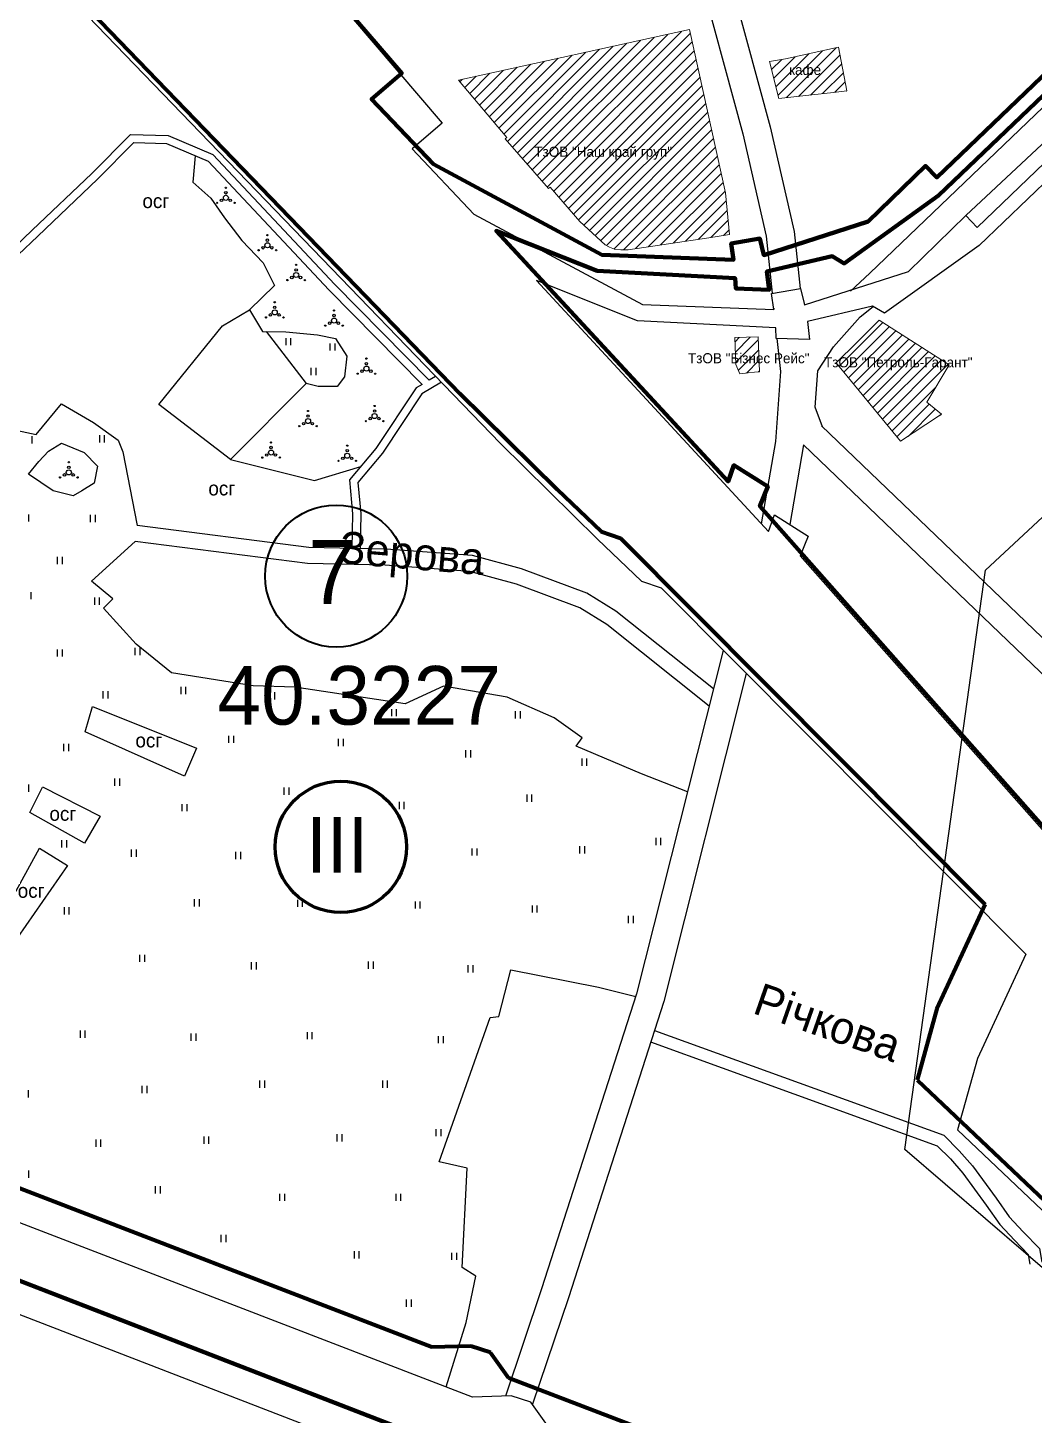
# Model space of a CAD drawing. Header units: millimetres. Extents: x 1378883 to 1389513, y 5662980 to 5673292.
# Drawn here: x 1383360 to 1383859, y 5669021 to 5669708 of the extents above; entities that cross this region are included whole.
import ezdxf
from ezdxf.enums import TextEntityAlignment as Align

# ---------------------------------------------------------------- set-up
doc = ezdxf.new("R2010")
doc.units = ezdxf.units.MM
doc.layers.add('_5Інше', color=252, linetype='Continuous', lineweight=25)
for name, color, linetype in [('N-raion', 1, 'Continuous'), ('zona', 3, 'Continuous'), ('вулиці', 7, 'Continuous'), ('ВулНазва', 7, 'Continuous'), ('КартаСкан', 252, 'Continuous'), ('район', 6, 'Continuous')]:
    doc.layers.add(name, color=color, linetype=linetype)
picture_1 = doc.add_image_def('image1.tif', size_in_pixel=(29607, 29619))
pattern_1 = [(45, (2.4066, 2.8008), (-2.6516504294, 2.6516504294), [])]

# ---------------------------------------------------------------- blocks, each defined once
blk = doc.blocks.new('ТуріяВодоох')
at = {"layer": '_5Інше', "color": 140}
blk.add_lwpolyline([(46794, 26148), (46913, 26470), (46854, 26483), (46712, 26500), (46792, 26790), (46939, 26743), (46986, 26762), (47000, 26832), (46966, 26845), (46866, 26931), (46906, 27218), (47118, 27415), (47272, 27533)], dxfattribs=at)
blk = doc.blocks.new('ЛвЗд')
at = {"layer": '_5Інше', "color": 204, "linetype": 'Continuous'}
for points in [[(46321.086, 27642.838), (46667.679, 27279.893)], [(46595.193, 27491.376), (46639.835, 27438.736)], [(46904.693, 27385.476), (46996.861, 27472.85)], [(47002.617, 27468.426), (46905.533, 27376.551)], [(46639.835, 27438.736), (46624.823, 27426.054)], [(46624.823, 27426.054), (46655.207, 27393.55)], [(46655.207, 27393.55), (46738.483, 27348.181)], [(46870.527, 27363.861), (46899.116, 27391.327)], [(46899.116, 27391.327), (46904.693, 27385.476)], [(46905.533, 27376.551), (46858.521, 27343.247)], [(46736.059, 27340.234), (46686.163, 27360.38)], [(46686.163, 27360.38), (46800.394, 27235.502)], [(46818.787, 27347.538), (46870.527, 27363.861)], [(46802.557, 27353.377), (46816.843, 27355.805)], [(46803.698, 27345.344), (46802.557, 27353.377)], [(46816.843, 27355.805), (46818.787, 27347.538)], [(46738.483, 27348.181), (46803.698, 27345.344)], [(46852.59, 27346.781), (46820.251, 27339.406)], [(46858.521, 27343.247), (46852.59, 27346.781)], [(46804.499, 27336.235), (46736.059, 27340.234)], [(46820.251, 27339.406), (46821.265, 27330.416)], [(46804.717, 27331.092), (46804.499, 27336.235)], [(46821.265, 27330.416), (46804.717, 27331.092)], [(46667.679, 27279.893), (46715.612, 27232.099)], [(46800.394, 27235.502), (46803.284, 27243.625)], [(46803.284, 27243.625), (46820, 27233)], [(46715.612, 27232.099), (46737.283, 27211.16)], [(46820, 27233), (46816.039, 27223.269)], [(46816.039, 27223.269), (46962.697, 27055.379)], [(46737.283, 27211.16), (46746.894, 27207.779)], [(46746.894, 27207.779), (46926.561, 27025.244)], [(46651.062, 26807.482), (45900.297, 27101.475)], [(46668.483, 26754.579), (45799.712, 27096.204)], [(46926.561, 27025.244), (46902.323, 26973.748)], [(46902.323, 26973.748), (46892.247, 26938.424)], [(46892.247, 26938.424), (47129.628, 26710.585)], [(46670.351, 26807.92), (46651.062, 26807.482)], [(46680.06, 26804.792), (46670.351, 26807.92)], [(46689, 26792), (46680.06, 26804.792)]]:
    blk.add_lwpolyline(points, dxfattribs=at)

msp = doc.modelspace()

# ---------------------------------------------------------------- hatches: boundary and pattern name
at = {"layer": 'вулиці', "lineweight": -2}
h = msp.add_hatch(dxfattribs=at)
h.set_pattern_fill('ANSI31', color=2, scale=30, style=0)
h.set_pattern_definition(pattern_1)
h.paths.add_polyline_path([(1383573.71, 5669682.19), (1383597.6, 5669653.68), (1383596.85, 5669653.01), (1383618.38, 5669628.42), (1383619.14, 5669629.07), (1383633.86, 5669612.11), (1383646.35, 5669600.6), (1383648.48, 5669599.33), (1383650.94, 5669598.35), (1383654.13, 5669597.99), (1383657.73, 5669598.12), (1383697.71, 5669603.96), (1383708.08, 5669605.68), (1383705.99, 5669626.32), (1383688.22, 5669707.17)])
h.paths.add_polyline_path([(1383597.07, 5669642.36), (1383693.73, 5669642.36), (1383693.73, 5669649.86), (1383597.07, 5669649.86)], flags=25)
h = msp.add_hatch(dxfattribs=at)
h.set_pattern_fill('ANSI31', color=2, scale=30, style=0)
h.set_pattern_definition(pattern_1)
h.paths.add_polyline_path([(1383735.78, 5669692.7), (1383727.84, 5669691.43), (1383732.53, 5669673.06), (1383748.79, 5669674.81), (1383759.5, 5669676.09), (1383766.1, 5669676.77), (1383762.1, 5669698.41)])
h.paths.add_polyline_path([(1383735.47, 5669684.1), (1383755.47, 5669684.1), (1383755.47, 5669689.1), (1383735.47, 5669689.1)], flags=24)
h = msp.add_hatch(dxfattribs=at)
h.set_pattern_fill('ANSI31', color=2, scale=30, style=0)
h.set_pattern_definition(pattern_1)
h.paths.add_polyline_path([(1383782.2, 5669563.3), (1383771.13, 5669552.23), (1383760.95, 5669542.04), (1383792.76, 5669503.21), (1383805.34, 5669511.52), (1383813, 5669516.59), (1383805.78, 5669522.58), (1383816.94, 5669541.02)])
h.paths.add_polyline_path([(1383740.83, 5669537.88), (1383842.5, 5669537.88), (1383842.5, 5669545.38), (1383740.83, 5669545.38)], flags=9)
h = msp.add_hatch(dxfattribs=at)
h.set_pattern_fill('ANSI31', color=2, scale=30, style=0)
h.set_pattern_definition(pattern_1)
h.paths.add_polyline_path([(1383722.18, 5669554.9), (1383710.72, 5669554.58), (1383711.08, 5669541.2), (1383713.06, 5669536.65), (1383717.3, 5669537.08), (1383720.41, 5669537.42), (1383722.83, 5669537.64)])
h.paths.add_polyline_path([(1383674.22, 5669540.78), (1383760.88, 5669540.78), (1383760.88, 5669548.28), (1383674.22, 5669548.28)], flags=9)

# ---------------------------------------------------------------- linework, layer by layer
at = {"layer": 'N-raion', "color": 1, "lineweight": 35}
msp.add_circle((1383513.08, 5669436.44), 35.2, dxfattribs=at)
at = {"layer": 'zona', "color": 3, "lineweight": 60}
msp.add_circle((1383515.32, 5669302.29), 32.54, dxfattribs=at)
at = {"layer": 'вулиці', "color": 7}
for p, q in [((1383488.22, 5669550.78), (1383488.22, 5669554.38)), ((1383490.62, 5669550.78), (1383490.62, 5669554.38)), ((1383510.09, 5669548.13), (1383510.09, 5669551.73)), ((1383512.49, 5669548.13), (1383512.49, 5669551.73)), ((1383500.71, 5669535.95), (1383500.71, 5669539.55)), ((1383503.11, 5669535.95), (1383503.11, 5669539.55)), ((1383362.37, 5669502.1), (1383362.37, 5669505.7)), ((1383395.92, 5669502.64), (1383395.92, 5669506.24)), ((1383398.32, 5669502.64), (1383398.32, 5669506.24)), ((1383360.71, 5669463.41), (1383360.71, 5669467.01)), ((1383391.32, 5669463.2), (1383391.32, 5669466.8)), ((1383393.72, 5669463.2), (1383393.72, 5669466.8)), ((1383375.03, 5669442.33), (1383375.03, 5669445.93)), ((1383377.43, 5669442.33), (1383377.43, 5669445.93)), ((1383361.96, 5669424.92), (1383361.96, 5669428.52)), ((1383393.41, 5669422.21), (1383393.41, 5669425.81)), ((1383395.81, 5669422.21), (1383395.81, 5669425.81)), ((1383375.02, 5669396.54), (1383375.02, 5669400.14)), ((1383377.42, 5669396.54), (1383377.42, 5669400.14)), ((1383413.46, 5669397.3), (1383413.46, 5669400.9)), ((1383415.86, 5669397.3), (1383415.86, 5669400.9)), ((1383397.59, 5669375.81), (1383397.59, 5669379.41)), ((1383399.99, 5669375.81), (1383399.99, 5669379.41)), ((1383436.23, 5669377.89), (1383436.23, 5669381.49)), ((1383438.63, 5669377.89), (1383438.63, 5669381.49)), ((1383480.33, 5669375.37), (1383480.33, 5669378.97)), ((1383482.73, 5669375.37), (1383482.73, 5669378.97)), ((1383540.58, 5669366.95), (1383540.58, 5669370.55)), ((1383542.98, 5669366.95), (1383542.98, 5669370.55)), ((1383601.96, 5669365.91), (1383601.96, 5669369.51)), ((1383604.36, 5669365.91), (1383604.36, 5669369.51)), ((1383459.88, 5669353.77), (1383459.88, 5669357.37)), ((1383462.28, 5669353.77), (1383462.28, 5669357.37)), ((1383378.15, 5669349.65), (1383378.15, 5669353.25)), ((1383380.55, 5669349.65), (1383380.55, 5669353.25)), ((1383514.22, 5669352.21), (1383514.22, 5669355.81)), ((1383516.62, 5669352.21), (1383516.62, 5669355.81)), ((1383577.35, 5669346.56), (1383577.35, 5669350.16)), ((1383579.75, 5669346.56), (1383579.75, 5669350.16)), ((1383634.94, 5669342.38), (1383634.94, 5669345.98)), ((1383637.34, 5669342.38), (1383637.34, 5669345.98)), ((1383403.43, 5669332.54), (1383403.43, 5669336.14)), ((1383405.83, 5669332.54), (1383405.83, 5669336.14)), ((1383360.71, 5669329.62), (1383360.71, 5669333.22)), ((1383487.34, 5669328.08), (1383487.34, 5669331.68)), ((1383489.74, 5669328.08), (1383489.74, 5669331.68)), ((1383436.79, 5669319.91), (1383436.79, 5669323.51)), ((1383439.19, 5669319.91), (1383439.19, 5669323.51)), ((1383544.37, 5669320.94), (1383544.37, 5669324.54)), ((1383546.77, 5669320.94), (1383546.77, 5669324.54)), ((1383607.71, 5669324.6), (1383607.71, 5669328.2)), ((1383610.11, 5669324.6), (1383610.11, 5669328.2)), ((1383377.11, 5669302), (1383377.11, 5669305.6)), ((1383379.51, 5669302), (1383379.51, 5669305.6)), ((1383580.49, 5669297.93), (1383580.49, 5669301.53)), ((1383582.89, 5669297.93), (1383582.89, 5669301.53)), ((1383633.89, 5669298.97), (1383633.89, 5669302.57)), ((1383636.29, 5669298.97), (1383636.29, 5669302.57)), ((1383671.58, 5669303.16), (1383671.58, 5669306.76)), ((1383673.98, 5669303.16), (1383673.98, 5669306.76)), ((1383411.66, 5669297.33), (1383411.66, 5669300.93)), ((1383414.06, 5669297.33), (1383414.06, 5669300.93)), ((1383463.38, 5669296.16), (1383463.38, 5669299.76)), ((1383465.78, 5669296.16), (1383465.78, 5669299.76)), ((1383512.47, 5669294.71), (1383512.47, 5669298.31)), ((1383514.87, 5669294.71), (1383514.87, 5669298.31)), ((1383442.93, 5669272.81), (1383442.93, 5669276.41)), ((1383445.33, 5669272.81), (1383445.33, 5669276.41)), ((1383494.06, 5669272.52), (1383494.06, 5669276.12)), ((1383496.46, 5669272.52), (1383496.46, 5669276.12)), ((1383552.35, 5669271.68), (1383552.35, 5669275.28)), ((1383554.75, 5669271.68), (1383554.75, 5669275.28)), ((1383378.37, 5669268.77), (1383378.37, 5669272.37)), ((1383380.77, 5669268.77), (1383380.77, 5669272.37)), ((1383610.33, 5669269.69), (1383610.33, 5669273.29)), ((1383612.73, 5669269.69), (1383612.73, 5669273.29)), ((1383657.97, 5669264.46), (1383657.97, 5669268.06)), ((1383660.37, 5669264.46), (1383660.37, 5669268.06)), ((1383415.82, 5669245.26), (1383415.82, 5669248.86)), ((1383418.22, 5669245.26), (1383418.22, 5669248.86)), ((1383471.16, 5669241.57), (1383471.16, 5669245.17)), ((1383473.56, 5669241.57), (1383473.56, 5669245.17)), ((1383529.1, 5669241.83), (1383529.1, 5669245.43)), ((1383531.5, 5669241.83), (1383531.5, 5669245.43)), ((1383578.54, 5669239.99), (1383578.54, 5669243.59)), ((1383580.94, 5669239.99), (1383580.94, 5669243.59)), ((1383386.3, 5669207.66), (1383386.3, 5669211.26)), ((1383388.7, 5669207.66), (1383388.7, 5669211.26)), ((1383441.28, 5669206.19), (1383441.28, 5669209.79)), ((1383443.68, 5669206.19), (1383443.68, 5669209.79)), ((1383498.83, 5669206.93), (1383498.83, 5669210.53)), ((1383501.23, 5669206.93), (1383501.23, 5669210.53)), ((1383563.78, 5669204.97), (1383563.78, 5669208.57)), ((1383566.18, 5669204.97), (1383566.18, 5669208.57)), ((1383475.23, 5669182.86), (1383475.23, 5669186.46)), ((1383477.63, 5669182.86), (1383477.63, 5669186.46)), ((1383536.11, 5669182.86), (1383536.11, 5669186.46)), ((1383538.51, 5669182.86), (1383538.51, 5669186.46)), ((1383360.66, 5669178.18), (1383360.66, 5669181.78)), ((1383416.94, 5669180.28), (1383416.94, 5669183.88)), ((1383419.34, 5669180.28), (1383419.34, 5669183.88)), ((1383394.07, 5669153.74), (1383394.07, 5669157.34)), ((1383396.47, 5669153.74), (1383396.47, 5669157.34)), ((1383447.56, 5669155.22), (1383447.56, 5669158.82)), ((1383449.96, 5669155.22), (1383449.96, 5669158.82)), ((1383513.61, 5669156.32), (1383513.61, 5669159.92)), ((1383516.01, 5669156.32), (1383516.01, 5669159.92)), ((1383562.68, 5669158.9), (1383562.68, 5669162.5)), ((1383565.08, 5669158.9), (1383565.08, 5669162.5)), ((1383360.68, 5669138.26), (1383360.68, 5669141.86)), ((1383423.58, 5669130.52), (1383423.58, 5669134.12)), ((1383425.98, 5669130.52), (1383425.98, 5669134.12)), ((1383485.2, 5669126.84), (1383485.2, 5669130.44)), ((1383487.6, 5669126.84), (1383487.6, 5669130.44)), ((1383542.75, 5669126.84), (1383542.75, 5669130.44)), ((1383545.15, 5669126.84), (1383545.15, 5669130.44)), ((1383456.08, 5669106.45), (1383456.08, 5669110.05)), ((1383458.48, 5669106.45), (1383458.48, 5669110.05)), ((1383522.12, 5669098.34), (1383522.12, 5669101.94)), ((1383524.52, 5669098.34), (1383524.52, 5669101.94)), ((1383570.45, 5669097.61), (1383570.45, 5669101.21)), ((1383572.85, 5669097.61), (1383572.85, 5669101.21)), ((1383547.95, 5669074.39), (1383547.95, 5669077.99)), ((1383550.35, 5669074.39), (1383550.35, 5669077.99))]:
    msp.add_line(p, q, dxfattribs=at)
for points in [[(1383111.91, 5671900.8), (1383145.75, 5671763.93), (1383179.72, 5671640.41), (1383231.26, 5671451.36), (1383267.8, 5671316.78), (1383336.5, 5671068.13), (1383387.96, 5670868.42), (1383458.91, 5670610.8), (1383502.49, 5670448.23), (1383535.23, 5670326.5), (1383606.69, 5670055.42), (1383637.53, 5669940.99), (1383667.31, 5669829.39), (1383714.55, 5669655.57), (1383726.16, 5669604.91), (1383729.17, 5669576.54)], [(1383825.2, 5669615), (1383927.85, 5669711.09), (1384197.53, 5669977.06), (1384248.23, 5670029.61), (1384390.06, 5670162.25), (1384580.55, 5670353.4), (1384798.16, 5670571.6), (1384843.6, 5670631.03), (1384908.5, 5670719.75), (1384972.82, 5670813), (1385029.95, 5670897.57)], [(1383777.59, 5669586.45), (1383918.09, 5669721.13), (1384168.74, 5669968.32)], [(1383686.86, 5669810.86), (1383728.13, 5669658.97), (1383740, 5669607.22), (1383742.99, 5669578.97)], [(1383777.59, 5669586.45), (1383768.04, 5669577.66)], [(1383745.16, 5669570.75), (1383745.08, 5669570.94)], [(1383754.15, 5669510.39), (1383750.49, 5669520.08), (1383751.75, 5669538.19), (1383759.58, 5669550.02), (1383772.76, 5669564.9), (1383779.24, 5669570)], [(1383729.96, 5669569.1), (1383730.02, 5669568.46)], [(1383731.54, 5669554.2), (1383733.28, 5669537.73), (1383730.73, 5669503.19), (1383723.77, 5669462.34)], [(1383744.64, 5669501.49), (1383737.9, 5669461.93)], [(1385117.66, 5668170.14), (1385119.44, 5668179.84), (1385115.81, 5668191.14), (1385084.93, 5668207.59), (1385044.55, 5668231.07), (1385011.11, 5668263.88), (1384921.24, 5668355.63), (1384887.8, 5668391.45), (1384858.83, 5668466.34), (1384842.26, 5668500.97), (1384813.31, 5668563.37), (1384800.19, 5668586.95), (1384775.5, 5668616.92), (1384734.68, 5668652.27), (1384684.33, 5668683.73), (1384605.37, 5668730.3), (1384514.68, 5668786.6), (1384454.01, 5668836.16), (1384394.05, 5668890.01), (1384320.98, 5668957.17), (1384214.47, 5669057.11), (1384023.9, 5669233.79), (1383744.64, 5669501.49)], [(1383704.81, 5669399.68), (1383704.79, 5669399.62), (1383661.95, 5669229.52), (1383614.87, 5669083.3), (1383596.93, 5669030.17)], [(1383716.33, 5669388.11), (1383675.42, 5669225.66), (1383628.17, 5669078.92), (1383610.34, 5669026.13)]]:
    msp.add_lwpolyline(points, dxfattribs=at)
at = {"layer": 'вулиці', "color": 7, "lineweight": -2}
for points in [[(1383201.95, 5669600.24), (1383210.45, 5669610.81), (1383228.41, 5669612.63), (1383257.22, 5669608.4), (1383278.48, 5669608.4), (1383295.65, 5669608.04), (1383313.63, 5669607.27), (1383325.21, 5669604.2), (1383337.82, 5669598.77), (1383343.83, 5669598.02), (1383353.56, 5669599.33), (1383362.38, 5669607.74), (1383391.97, 5669635.87), (1383411.1, 5669655.24), (1383429.78, 5669654.67), (1383451.93, 5669645.33), (1383512.43, 5669580.84), (1383559.17, 5669533.49)], [(1383192.11, 5669575.38), (1383192.4, 5669575.82), (1383202.05, 5669593.99), (1383212.52, 5669607), (1383228.32, 5669608.6), (1383256.93, 5669604.4), (1383278.44, 5669604.4), (1383295.53, 5669604.04), (1383313.03, 5669603.29), (1383323.89, 5669600.41), (1383336.76, 5669594.87), (1383343.85, 5669593.99), (1383355.38, 5669595.54), (1383365.14, 5669604.84), (1383394.78, 5669633.02), (1383412.72, 5669651.19), (1383428.91, 5669650.69), (1383449.59, 5669641.98), (1383509.55, 5669578.07), (1383555.64, 5669531.38)], [(1383443.12, 5669644.7), (1383441.99, 5669631.6), (1383450.87, 5669623.62), (1383457.68, 5669613.86), (1383466.26, 5669602.62), (1383476.92, 5669591.68), (1383482.54, 5669580.45), (1383470.11, 5669568.33), (1383476.62, 5669557.68), (1383488.17, 5669557.39), (1383503.85, 5669555.91), (1383512.73, 5669554.13), (1383518.38, 5669545.46), (1383517.19, 5669535.11), (1383513.64, 5669530.38), (1383504.17, 5669530.38), (1383498.25, 5669531.86), (1383460.66, 5669494.22), (1383502.4, 5669483.87), (1383525.24, 5669490.73)], [(1383460.66, 5669494.22), (1383425.14, 5669521.43), (1383456.81, 5669560.45), (1383470.11, 5669568.33)], [(1383478.36, 5669557.64), (1383498.25, 5669531.86)], [(1383562.35, 5669535.39), (1383559.17, 5669533.49)], [(1383555.64, 5669531.38), (1383552.77, 5669529.66), (1383532.78, 5669499.71), (1383519.71, 5669484.14), (1383521.24, 5669467.31), (1383520.9, 5669450.17)], [(1383565.21, 5669532.44), (1383555.6, 5669526.69), (1383535.99, 5669497.31), (1383523.85, 5669482.85), (1383525.25, 5669467.45), (1383524.89, 5669450.08)], [(1383352.83, 5669509.07), (1383364.37, 5669506.57), (1383376.99, 5669521.79), (1383392.76, 5669512.55), (1383404.94, 5669503.75), (1383407.41, 5669497.91), (1383414.42, 5669461.52)], [(1384691.08, 5668694.84), (1384691.08, 5668694.84), (1384612.1, 5668741.43), (1384522.25, 5668797.2), (1384462.47, 5668846.04), (1384402.79, 5668899.63), (1384329.83, 5668966.7), (1384223.34, 5669066.62), (1384032.82, 5669243.25), (1383753.64, 5669510.88)], [(1383370.47, 5669498.36), (1383376.86, 5669502.26), (1383388.2, 5669497.74), (1383394.76, 5669490.83), (1383393.17, 5669482.51), (1383387.05, 5669478.7), (1383382.71, 5669476.22), (1383372.87, 5669478.7), (1383360.54, 5669486.85), (1383365.77, 5669493.14), (1383370.47, 5669498.36)], [(1383700, 5669380.57), (1383651.75, 5669419.02), (1383637.31, 5669427.99), (1383604.91, 5669440.07), (1383580.71, 5669446.7), (1383537.77, 5669449.82), (1383499.52, 5669450.6), (1383414.42, 5669461.52)], [(1383687.14, 5669329.51), (1383664.37, 5669338.51), (1383632.03, 5669352.18), (1383634.96, 5669356.34), (1383621.07, 5669366.16), (1383597.85, 5669376.48), (1383566.33, 5669381.9), (1383547.27, 5669373.12), (1383492.53, 5669381.48), (1383471.97, 5669382.14), (1383431.53, 5669388.43), (1383413.96, 5669402.67), (1383397.71, 5669420.55), (1383402.34, 5669425.23), (1383391.74, 5669433.84), (1383413.4, 5669453.58)], [(1383697.85, 5669372.05), (1383647.13, 5669412.47), (1383633.76, 5669420.77), (1383602.45, 5669432.45), (1383579.35, 5669438.78), (1383537.4, 5669441.83), (1383498.92, 5669442.61), (1383413.4, 5669453.58)], [(1383392.37, 5669371.89), (1383443.84, 5669351.21), (1383437.93, 5669337.38), (1383388.6, 5669359.27), (1383392.37, 5669371.89)], [(1383367.51, 5669331.94), (1383396.12, 5669317.46), (1383388.3, 5669304.12), (1383361.22, 5669319.36), (1383367.57, 5669331.91)], [(1383365.99, 5669301.65), (1383379.91, 5669293.07), (1383355.12, 5669257.45), (1383345.77, 5669264.88), (1383365.99, 5669301.65)], [(1383567.62, 5669034.69), (1383577.56, 5669066.66), (1383582.3, 5669089.52), (1383575.59, 5669093.86), (1383577.96, 5669143.12), (1383564.15, 5669146.27), (1383589.42, 5669217.8), (1383593.76, 5669218.19), (1383599.68, 5669241.44), (1383643.08, 5669232.77), (1383661.6, 5669228.11)], [(1383668.78, 5669205.74), (1383810.87, 5669154.24), (1383817.51, 5669147.66), (1383823.66, 5669140.55), (1383835.27, 5669124.71), (1383841.96, 5669115.25), (1383849.25, 5669107.44), (1383856.1, 5669100.38), (1383856.93, 5669095.51)], [(1383670.82, 5669211.38), (1383814.15, 5669159.43), (1383821.9, 5669151.76), (1383828.36, 5669144.29), (1383840.14, 5669128.22), (1383846.63, 5669119.05), (1383853.6, 5669111.58), (1383861.71, 5669103.23), (1383862.85, 5669096.52)]]:
    msp.add_lwpolyline(points, dxfattribs=at)
at = {"layer": 'вулиці', "color": 7}
for centre, radius in [((1383458.4, 5669623.84), 1.25), ((1383458.4, 5669626.34), 0.625), ((1383458.4, 5669628.84), 0.312), ((1383454.07, 5669621.34), 0.312), ((1383456.24, 5669622.59), 0.625), ((1383460.57, 5669622.59), 0.625), ((1383462.73, 5669621.34), 0.312), ((1383478.98, 5669605.35), 0.312), ((1383474.65, 5669597.85), 0.312), ((1383476.81, 5669599.1), 0.625), ((1383478.98, 5669600.35), 1.25), ((1383478.98, 5669602.85), 0.625), ((1383481.14, 5669599.1), 0.625), ((1383483.31, 5669597.85), 0.312), ((1383493.23, 5669590.6), 0.312), ((1383488.9, 5669583.1), 0.312), ((1383491.07, 5669584.35), 0.625), ((1383493.23, 5669585.6), 1.25), ((1383493.23, 5669588.1), 0.625), ((1383495.4, 5669584.35), 0.625), ((1383497.56, 5669583.1), 0.312), ((1383482.61, 5669569.58), 0.625), ((1383482.61, 5669572.08), 0.312), ((1383478.28, 5669564.58), 0.312), ((1383480.44, 5669565.83), 0.625), ((1383482.61, 5669567.08), 1.25), ((1383484.77, 5669565.83), 0.625), ((1383486.94, 5669564.58), 0.312), ((1383509.84, 5669561.76), 0.625), ((1383512, 5669563.01), 1.25), ((1383512, 5669565.51), 0.625), ((1383512, 5669568.01), 0.312), ((1383514.17, 5669561.76), 0.625), ((1383507.67, 5669560.51), 0.312), ((1383516.33, 5669560.51), 0.312), ((1383528.05, 5669541.7), 0.625), ((1383528.05, 5669544.2), 0.312), ((1383523.72, 5669536.7), 0.312), ((1383525.89, 5669537.95), 0.625), ((1383528.05, 5669539.2), 1.25), ((1383530.22, 5669537.95), 0.625), ((1383532.39, 5669536.7), 0.312), ((1383532.12, 5669520.71), 0.312), ((1383499.11, 5669513.22), 1.25), ((1383499.11, 5669515.72), 0.625), ((1383499.11, 5669518.22), 0.312), ((1383529.96, 5669514.46), 0.625), ((1383532.12, 5669515.71), 1.25), ((1383532.12, 5669518.21), 0.625), ((1383534.29, 5669514.46), 0.625), ((1383494.78, 5669510.72), 0.312), ((1383496.95, 5669511.97), 0.625), ((1383501.28, 5669511.97), 0.625), ((1383503.44, 5669510.72), 0.312), ((1383527.79, 5669513.21), 0.312), ((1383536.46, 5669513.21), 0.312), ((1383480.8, 5669500.14), 0.625), ((1383480.8, 5669502.64), 0.312), ((1383518.56, 5669501.05), 0.312), ((1383476.47, 5669495.14), 0.312), ((1383478.63, 5669496.39), 0.625), ((1383480.8, 5669497.64), 1.25), ((1383482.96, 5669496.39), 0.625), ((1383485.13, 5669495.14), 0.312), ((1383514.23, 5669493.55), 0.312), ((1383516.39, 5669494.8), 0.625), ((1383518.56, 5669496.05), 1.25), ((1383518.56, 5669498.55), 0.625), ((1383520.72, 5669494.8), 0.625), ((1383522.89, 5669493.55), 0.312), ((1383378.4, 5669486.56), 0.625), ((1383380.57, 5669487.81), 1.25), ((1383380.57, 5669490.31), 0.625), ((1383380.57, 5669492.81), 0.312), ((1383382.73, 5669486.56), 0.625), ((1383376.24, 5669485.31), 0.312), ((1383384.9, 5669485.31), 0.312)]:
    msp.add_circle(centre, radius, dxfattribs=at)
at = {"layer": 'ВулНазва', "color": 7, "lineweight": 9}
for points in [[(1383688.22, 5669707.17), (1383705.99, 5669626.32), (1383708.08, 5669605.68), (1383697.71, 5669603.96), (1383657.73, 5669598.12), (1383654.13, 5669597.99), (1383650.94, 5669598.35), (1383648.48, 5669599.33), (1383646.35, 5669600.6), (1383633.86, 5669612.11), (1383619.14, 5669629.07), (1383618.38, 5669628.42), (1383596.85, 5669653.01), (1383597.6, 5669653.68), (1383573.71, 5669682.19), (1383688.22, 5669707.17)], [(1383727.84, 5669691.43), (1383735.78, 5669692.7), (1383762.1, 5669698.41), (1383766.1, 5669676.77), (1383759.5, 5669676.09), (1383748.79, 5669674.81), (1383732.53, 5669673.06), (1383727.84, 5669691.43)], [(1383805.78, 5669522.58), (1383813, 5669516.59), (1383805.34, 5669511.52), (1383792.76, 5669503.21), (1383760.95, 5669542.04), (1383771.13, 5669552.23), (1383782.2, 5669563.3), (1383816.94, 5669541.02), (1383805.78, 5669522.58)], [(1383710.72, 5669554.58), (1383722.18, 5669554.9), (1383722.83, 5669537.64), (1383720.41, 5669537.42), (1383717.3, 5669537.08), (1383713.06, 5669536.65), (1383711.08, 5669541.2), (1383710.72, 5669554.58)]]:
    msp.add_lwpolyline(points, close=True, dxfattribs=at)
at = {"layer": 'район', "color": 6, "lineweight": 100}
for p, q in [((1383225.65, 5669887.77), (1383574.37, 5669526.87)), ((1383574.37, 5669526.87), (1383586.02, 5669515.39)), ((1383586.02, 5669515.39), (1383622.58, 5669479.36)), ((1383622.58, 5669479.36), (1383644.38, 5669458.55)), ((1383644.38, 5669458.55), (1383654.01, 5669455.23)), ((1383654.01, 5669455.23), (1383834.74, 5669273.75)), ((1383834.74, 5669273.75), (1383810.81, 5669222.11)), ((1383810.81, 5669222.11), (1383800.94, 5669186.73)), ((1383800.94, 5669186.73), (1384039.66, 5668960.29)), ((1383560.53, 5669054.37), (1383252.4, 5669172.95)), ((1383223.99, 5669138.48), (1383578.26, 5669001.57)), ((1383579.82, 5669054.92), (1383560.53, 5669054.37)), ((1383589.54, 5669051.85), (1383579.82, 5669054.92)), ((1383598.56, 5669039.11), (1383589.54, 5669051.85)), ((1383821.64, 5668953.87), (1383598.56, 5669039.11))]:
    msp.add_line(p, q, dxfattribs=at)
for points in [[(1383500.64, 5669737.93), (1383545.59, 5669685.55), (1383530.65, 5669672.78), (1383561.23, 5669640.45), (1383644.77, 5669595.58), (1383710, 5669593.12), (1383708.81, 5669601.15), (1383723.08, 5669603.66), (1383725.08, 5669595.41), (1383776.72, 5669612.03), (1383805.15, 5669639.67), (1383810.76, 5669633.85), (1383902.41, 5669721.76)], [(1383902.41, 5669721.76), (1383810.76, 5669633.85), (1383805.15, 5669639.67), (1383776.72, 5669612.03), (1383725.08, 5669595.41), (1383723.08, 5669603.66), (1383708.81, 5669601.15), (1383710, 5669593.12), (1383644.77, 5669595.58), (1383561.23, 5669640.45), (1383530.65, 5669672.78), (1383545.59, 5669685.55), (1383500.64, 5669737.93)], [(1383908.19, 5669717.37), (1383811.65, 5669624.93), (1383764.83, 5669591.35), (1383758.88, 5669594.85), (1383726.59, 5669587.28), (1383727.65, 5669578.3), (1383711.1, 5669578.88), (1383710.86, 5669584.02), (1383642.39, 5669587.61), (1383592.38, 5669607.47), (1383639.43, 5669556.64), (1383707.34, 5669483.26), (1383710.18, 5669491.4), (1383726.96, 5669480.88), (1383723.06, 5669471.12), (1383870.7, 5669304.1), (1383912.92, 5669354.59), (1384024.67, 5669248.82), (1384025.73, 5669251.05), (1384031.94, 5669265.13)], [(1384485.24, 5668733.51), (1384460.96, 5668743.31), (1384133.35, 5669056.23), (1384182.9, 5669099.05), (1383912.92, 5669354.59), (1383870.7, 5669304.1), (1383723.06, 5669471.12), (1383726.96, 5669480.88), (1383710.18, 5669491.4), (1383707.34, 5669483.26), (1383639.43, 5669556.64), (1383592.38, 5669607.47), (1383642.39, 5669587.61), (1383710.86, 5669584.02), (1383711.1, 5669578.88), (1383727.65, 5669578.3), (1383726.59, 5669587.28), (1383758.88, 5669594.85), (1383764.83, 5669591.35), (1383811.65, 5669624.93), (1383908.19, 5669717.37)], [(1381934.51, 5669582.33), (1381970.47, 5669583.23), (1382106.9, 5669556.51), (1382253.06, 5669513.27), (1382602.54, 5669379.76), (1382591.68, 5669356.2), (1382699.01, 5669315.69), (1382707.5, 5669338.08), (1383223.99, 5669138.48), (1383578.22, 5669001.4), (1383568.66, 5668964.92), (1383574.4, 5668963), (1383530.93, 5668824.7), (1383525.13, 5668806.23), (1383416.9, 5668411.37), (1383406.08, 5668339.69), (1383436.05, 5668197.21), (1383490.76, 5668027.59)]]:
    msp.add_lwpolyline(points, dxfattribs=at)

# ---------------------------------------------------------------- block references
at = {"layer": 'вулиці', "color": 7}
msp.add_blockref('ТуріяВодоох', (1336928.92, 5642221.42), dxfattribs=at)
at = {"layer": 'ВулНазва', "color": 7, "lineweight": 9, "rotation": 0.3369352804470327}
msp.add_blockref('ЛвЗд', (1337087.97, 5641948.35), dxfattribs=at)

# ---------------------------------------------------------------- texts
at = {"layer": 'N-raion', "color": 1, "lineweight": 35}
msp.add_text('7', height=31.73, dxfattribs=at).set_placement((1383499.25, 5669422.59))
msp.add_text('40.3227', height=29.053, dxfattribs=at).set_placement((1383524.47, 5669362.82), align=Align.CENTER)
at = {"layer": 'zona', "color": 3, "lineweight": 60}
msp.add_text('ІІІ', height=27.659, dxfattribs=at).set_placement((1383498.19, 5669289.44))
at = {"layer": 'вулиці', "color": 7}
for p in [(1383417.04, 5669618.75), (1383449.71, 5669476.39), (1383413.56, 5669351.54), (1383370.95, 5669315.2), (1383355.23, 5669277.05)]:
    msp.add_text('осг', height=7, dxfattribs=at).set_placement(p)
at = {"layer": 'ВулНазва', "color": 7, "lineweight": 9}
for s, p in [('кафе', (1383745.47, 5669686.6)), ('ТзОВ "Наш край груп"', (1383645.4, 5669646.11)), ('ТзОВ "Бізнес Рейс"', (1383717.55, 5669544.53)), ('ТзОВ "Петроль-Гарант"', (1383791.66, 5669541.63))]:
    msp.add_text(s, height=5, dxfattribs=at).set_placement(p, align=Align.MIDDLE)
at = {"layer": 'ВулНазва', "color": 1, "lineweight": 9}
for s, rotation, p in [('Зерова', 355.23995, (1383550.52, 5669445.56)), ('Рiчкова', 340.72763, (1383756.83, 5669215.6))]:
    msp.add_text(s, height=16, rotation=rotation, dxfattribs=at).set_placement(p, align=Align.MIDDLE)

# ---------------------------------------------------------------- pictures from other files: only their frames are drawn
at = {"layer": 'КартаСкан'}
image = msp.add_image(picture_1, insert=(1378952.03, 5663192.31), size_in_units=(10026.9, 10030.97), rotation=0.395435, dxfattribs=at)
image.dxf.flags = 15

doc.saveas('drawing.dxf')
